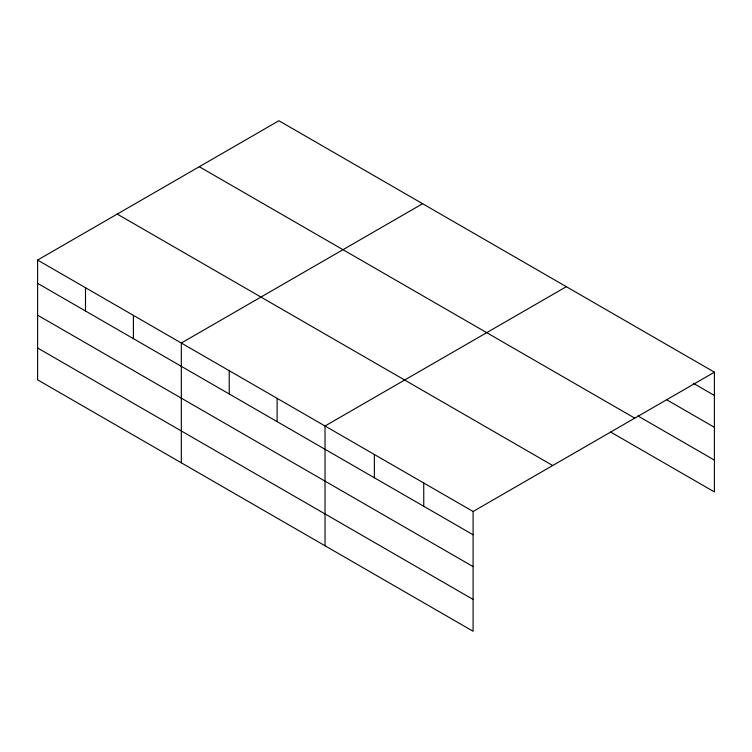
<?xml version="1.0" encoding="UTF-8"?>
<svg xmlns="http://www.w3.org/2000/svg" width="752" height="752" viewBox="0 0 752 752"><rect width="100%" height="100%" fill="white"/><g stroke="black" fill="none" stroke-linecap="round" stroke-linejoin="round"><path stroke-width="1.13" d="M610.652 432.043L714.4 491.94L714.4 372.174L278.907 120.743L37.6 260.06L37.6 379.826L473.093 631.257L473.093 511.492L37.6 260.06M422.615 203.717L181.317 343.034L181.317 462.8M566.331 286.691L325.024 426.008L325.024 545.773M473.093 511.492L714.4 372.174M693.25 383.247L714.4 395.458M667.062 399.97L714.4 427.296M637.846 415.903L714.4 460.102M199.271 166.718L634.773 418.15M117.227 214.085L552.729 465.516M37.6 283.344L473.093 534.775M37.6 315.182L473.093 566.613M37.6 347.988L473.093 599.419M423.743 483L423.743 506.284M374.383 454.499L374.383 477.783M277.121 398.344L277.121 421.637M229.219 370.689L229.219 393.973M133.405 315.379L133.405 338.663M85.502 287.715L85.502 310.999"/></g></svg>
